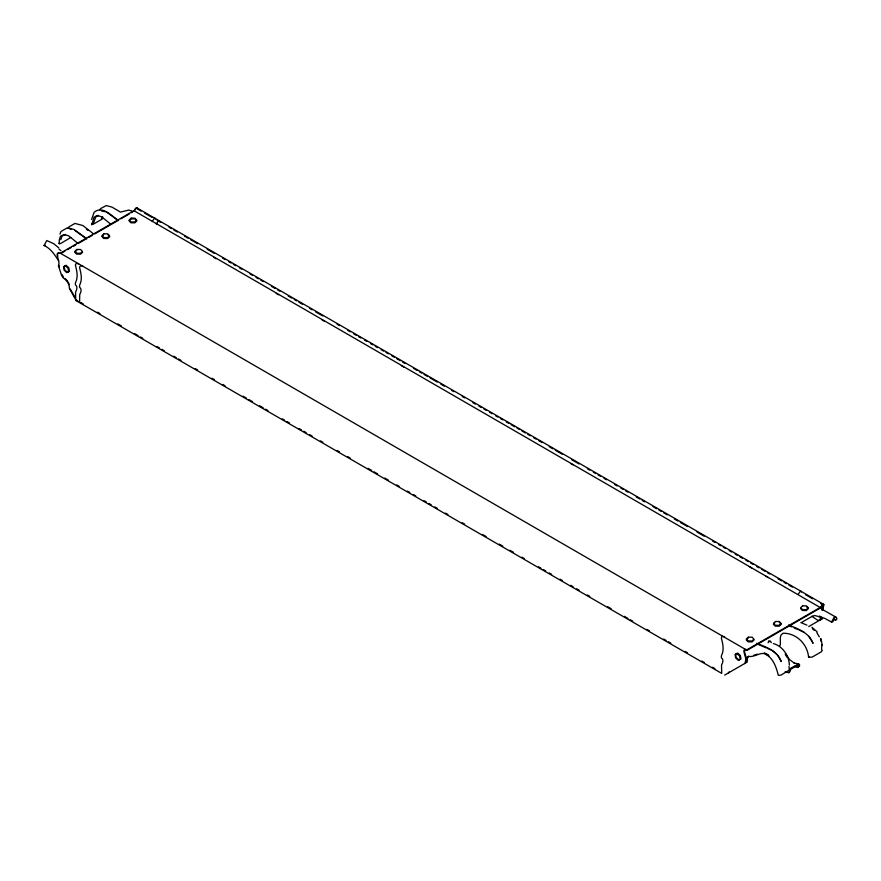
<?xml version="1.0" encoding="UTF-8"?>
<svg xmlns="http://www.w3.org/2000/svg" width="881" height="881" viewBox="0 0 881 881"><rect width="100%" height="100%" fill="white"/><g stroke="black" fill="none" stroke-linecap="round" stroke-linejoin="round"><path stroke-width="1.32" d="M821.742 644.848L821.621 649.782L822.325 650.376L821.257 651.841L812.194 657.083L808.604 657.292C807.536 644.165 796.369 633.01 783.088 633.23L781.128 634.915L780.335 637.381L780.335 644.683L779.564 646.158M745.755 663.085L746.13 658.481L748.299 656.422C753.806 657.391 758.332 653.25 763.618 653.405C772.846 656.653 776.128 666.73 778.33 675.342L780.984 675.121L789.31 670.089L788.969 666.432M747.154 662.281L747.529 657.678L748.751 656.257M820.486 616.645L820.211 620.103L817.799 620.312L811.853 616.293M821.599 619.299L821.786 616.997M91.602 219.413L94.08 212.343C102.625 204.976 111.645 216.33 118.594 220.525M58.531 260.732C54.798 254.906 50.768 248.409 44.05 245.546L46.781 240.524L53.686 243.696L58.796 247.869M802.029 622.162L812.612 616.061L814.859 615.533L824.616 618.297L831.554 622.041L834.219 617.063L836.355 617.394L836.95 618.925L835.64 620.224L833.734 619.123M768.133 642.789L768.474 641.665L770.423 641.093L771.293 642.601M60.811 239.709L62.033 236.02L65.623 234.445M59.974 234.126L60.987 231.494L66.802 228.135L68.575 228.069L74.081 229.545L86.878 238.817M102.692 216.814L101.711 219.336L93.045 224.336L95.721 217.023L98.551 215.393M822.072 610.467L823.361 605.247L820.828 603.529M822.568 610.39L823.889 604.95A1.476 0.848 -60 0 0 822.843 604.344L820.696 607.196L747.066 649.704L744.919 649.341A1.476 0.848 -60 0 0 743.872 651.147C744.214 654.891 746.791 657.898 745.26 662.204A2.951 1.707 60 0 1 744.654 663.547M729.182 671.884L728.389 672.941M134.452 210.823L135.355 208.984A1.674 0.969 -60 0 1 136.081 208.456M157.314 223.146L156.411 224.27M99.707 210.052L100.61 208.577L106.282 205.581L111.986 207.112L120.466 212.079L128.725 210.096L131.765 210.911M67.925 228.355L68.971 226.88L74.951 223.433L82.836 225.514L92.923 233.366M808.604 657.292L809.165 656.675M789.42 672.445L790.984 669.086L798.12 664.968L798.935 665.441L797.955 667.523L794.354 666.421M76.768 250.193L74.731 252.131L76.625 254.124L80.556 254.169L82.594 252.23M103.22 235.172L101.866 236.471L103.76 238.465L107.702 238.509L109.729 236.56L107.834 234.566M748.277 637.888L746.24 639.826L748.134 641.82L752.066 641.864L754.103 639.925M774.729 622.867L773.375 624.166L775.269 626.149L779.211 626.193L781.249 624.255L779.344 622.261M152.237 221.263L154.384 218.411A1.476 0.848 -60 0 1 155.43 219.017M156.411 223.675L158.558 220.823A1.476 0.848 -60 0 1 159.604 221.428M798.219 594.212L800.366 591.371A1.476 0.848 -60 0 1 801.413 591.977M724.656 675.099L745.172 663.25A2.951 1.707 60 0 0 745.789 661.895C747.749 657.38 744.115 654.242 744.555 650.288A1.674 0.969 -60 0 1 745.645 649.627L747.066 650.31L820.696 607.791L822.116 605.478A1.674 0.969 -60 0 1 823.195 604.895M77.991 301.247L75.898 300.047L69.456 288.572A10.605 8.656 60 0 0 63.388 278.044A9.162 7.477 60 0 1 61.163 274.189L59.115 267.758A2.951 1.707 60 0 1 58.498 265.699C60.04 261.404 57.452 258.397 57.111 254.653A1.476 0.848 -60 0 1 58.157 252.836L60.304 253.21L133.934 210.691L136.081 207.85A1.476 0.848 -60 0 1 137.128 208.456M61.494 253.122L65.051 251.063M67.43 249.697L70.998 247.638M73.365 246.273L75.744 244.896M78.123 243.53L86.437 238.729M88.805 237.352L92.373 235.293M94.741 233.928L118.495 220.217M120.873 218.84L129.188 214.039M131.566 212.673L133.934 210.691L820.696 607.791M808.714 626.567L821.885 618.958A2.951 1.707 60 0 0 822.502 617.603M70.766 237.518L60.448 243.608L58.675 243.343M753.762 655.222L757.319 654.165M78.607 263.771L76.46 263.408A1.476 0.848 -60 0 0 75.414 265.214C76.779 270.632 78.398 276.909 75.557 282.504A4.669 2.698 -60 0 0 75.557 285.07A5.804 3.348 -60 0 1 75.557 292.085L75.722 300.443L721.704 673.392L721.539 665.045A5.804 3.348 -60 0 0 721.539 658.019A4.669 2.698 -60 0 1 721.539 655.453C724.38 649.859 722.761 643.593 721.396 638.174A1.476 0.848 -60 0 1 722.442 636.357L724.589 636.732M82.781 266.183L80.634 265.82A1.476 0.848 -60 0 0 79.587 267.626C80.953 273.044 82.561 279.321 79.731 284.915A4.669 2.698 -60 0 0 79.731 287.481A5.804 3.348 -60 0 1 79.731 294.496L79.587 302.172L80.634 302.778M797.492 667.181L799.452 666.245L799.618 664.825L798.66 663.911L790.731 668.227L788.726 672.842L785.136 671.751M44.05 245.546L45.36 245.336M831.554 622.041L832.864 621.832L834.296 618.605L835.64 620.224M75.722 300.443L76.46 300.366M102.791 210.691L101.568 210.768L105.39 211.792M69.896 229.082L71.13 229.016M101.502 218.488L102.67 218.565M798.66 663.911L794.1 663.063L794.651 663.393L789.607 659.605L785.577 653.933M800.84 622.559L806.919 625.136M799.067 630.069L804.034 632.184M767.351 648.372L772.34 650.497L777.438 655.024L781.293 661.587C777.46 650.828 766.371 647.128 756.746 643.317M788.462 625.014C798.186 628.737 809.033 632.712 813.075 643.339L808.901 636.324M789.365 625.906L791.788 626.953M794.21 627.988L797.856 629.552M758.849 644.727L766.14 647.854M819.352 616.061L820.519 616.557M773.364 643.526C782.724 646.291 788.913 655.508 789.398 665.056M764.587 653.096L768.21 654.693M821.202 608.793L836.355 617.394M136.61 207.707L823.746 604.421M136.445 208.39L141.169 211.132M144.715 213.18L151.818 217.277M157.126 220.338L160.705 222.397M169.042 227.221L171.432 228.597M173.81 229.974L177.389 232.033M184.536 236.163L188.116 238.233M190.494 239.61L197.652 243.729M207.178 249.235L214.336 253.365M222.673 258.188L225.062 259.565M228.642 261.624L231.02 263.001M233.399 264.377L235.789 265.754M239.368 267.813L241.746 269.19M250.094 274.013L252.473 275.39M256.052 277.449L258.43 278.825M260.82 280.202L263.199 281.579M271.546 286.391L275.114 288.461M277.504 289.838L279.883 291.215M288.23 296.027L291.809 298.097M294.188 299.474L296.567 300.85M298.956 302.227L302.535 304.286M309.683 308.416L312.061 309.793M315.64 311.852L322.787 315.982M337.093 324.241L339.482 325.618M347.819 330.43L350.209 331.807M353.777 333.877L356.166 335.254M358.545 336.63L360.935 338.007M364.503 340.066L366.892 341.443M370.472 343.513L372.85 344.889M375.229 346.266L377.619 347.643M381.198 349.702L383.576 351.079M385.955 352.455L388.345 353.832M391.924 355.891L394.303 357.268M396.692 358.644L400.26 360.714M402.65 362.091L405.029 363.468M413.376 368.28L416.944 370.35M419.334 371.716L421.713 373.092M424.102 374.469L427.67 376.539M430.06 377.916L437.207 382.046M440.786 384.105L444.365 386.175M451.513 390.305L453.891 391.682M462.239 396.494L464.617 397.871M472.965 402.683L475.344 404.06M478.923 406.13L481.312 407.507M483.691 408.883L486.081 410.26M489.649 412.319L492.039 413.696M495.607 415.755L497.996 417.131M500.375 418.508L502.765 419.885M506.333 421.955L508.722 423.332M511.101 424.708L514.68 426.767M517.059 428.144L519.449 429.521M521.827 430.897L525.406 432.967M527.785 434.344L530.175 435.721M533.754 437.78L536.133 439.156M538.522 440.533L542.09 442.592M549.248 446.722L552.816 448.792M555.206 450.169L562.353 454.299M571.89 459.794L579.037 463.924M587.385 468.747L589.763 470.124M593.342 472.183L595.721 473.56M598.111 474.936L600.49 476.313M604.069 478.383L606.447 479.76M614.795 484.572L617.174 485.949M620.753 488.008L623.142 489.384M625.521 490.761L627.911 492.138M636.247 496.961L639.826 499.02M642.205 500.397L644.595 501.774M652.931 506.586L656.51 508.656M658.889 510.033L661.279 511.409M663.657 512.786L667.236 514.845M674.383 518.975L677.963 521.045M680.352 522.422L687.499 526.541M697.036 532.047L704.183 536.177M712.531 541L714.909 542.377M718.489 544.436L720.867 545.813M723.257 547.189L725.636 548.566M729.215 550.625L731.593 552.002M735.172 554.072L737.551 555.448M739.941 556.825L742.32 558.202M745.899 560.261L748.277 561.638M750.667 563.014L753.046 564.391M756.625 566.461L759.004 567.827M761.393 569.203L764.972 571.273M767.351 572.65L769.741 574.027M778.077 578.839L781.656 580.909M784.035 582.286L786.425 583.663M788.803 585.039L792.382 587.098M805.454 594.642L812.557 598.75M213.687 257.34L216.065 258.717M276.194 293.428L278.572 294.805M321.994 319.869L324.373 321.246M401.34 365.681L403.718 367.058M570.745 463.494L573.135 464.86M749.279 566.56L751.658 567.937M766.041 576.24L768.43 577.617M764.323 653.184L769.014 655.893M60.304 253.21L747.066 650.31M80.854 302.557L83.243 303.934M97.538 312.182L99.927 313.559M117.801 323.889L121.38 325.948M134.485 333.514L138.064 335.584M140.453 336.96L142.832 338.337M157.137 346.596L159.516 347.973M161.906 349.35L164.284 350.715M173.821 356.221L176.2 357.598M178.59 358.974L180.968 360.351M195.274 368.61L197.652 369.987M211.958 378.246L214.347 379.623M222.684 384.435L225.073 385.812M242.947 396.131L246.526 398.201M248.905 399.578L252.484 401.637M259.631 405.767L263.21 407.837M265.588 409.213L267.978 410.59M282.283 418.838L284.662 420.215M287.041 421.592L289.431 422.968M298.967 428.474L301.346 429.851M303.736 431.227L306.114 432.604M309.694 434.674L312.072 436.051M320.42 440.863L322.798 442.24M337.104 450.499L339.482 451.876M347.83 456.688L350.22 458.065M368.093 468.384L371.672 470.454M374.051 471.831L377.63 473.89M384.777 478.02L388.356 480.09M396.692 484.902L399.082 486.279M407.418 491.091L409.808 492.468M413.387 494.538L415.766 495.915M424.113 500.727L426.492 502.104M428.871 503.48L431.261 504.857M434.84 506.916L437.218 508.293M445.566 513.116L447.944 514.493M462.25 522.752L464.628 524.118M482.513 534.448L486.081 536.507M499.197 544.084L502.776 546.143M509.923 550.273L513.502 552.332M521.838 557.155L524.228 558.532M538.522 566.791L540.912 568.157M543.291 569.533L545.68 570.91M549.248 572.98L551.638 574.357M559.975 579.169L562.364 580.546M570.701 585.369L573.091 586.746M576.67 588.805L579.048 590.182M587.396 594.994L589.774 596.371M607.659 606.701L611.227 608.76M624.343 616.326L627.911 618.396M630.3 619.772L632.679 621.149M646.984 629.408L649.363 630.785M663.668 639.033L666.058 640.41M668.437 641.786L670.826 643.163M685.121 651.422L687.51 652.799M701.805 661.058L704.194 662.435M712.531 667.247L714.92 668.624M59.049 253.232L58.884 253.133A1.674 0.969 -60 0 0 58.598 253.188M118.12 220.459L106.667 212.134M85.325 237.969L74.973 230.448M86.36 229.159L88.188 230.503M58.994 249.103L60.91 250.678M811.963 627.294L817.161 631.897M812.37 628.704L814.187 630.322M65.194 278.759L67.463 281.017M110.621 224.082L101.59 216.748L97.009 215.515L94.025 217.244L91.712 224.897L91.69 223.829M77.891 243.321L68.63 235.789L64.082 234.566L60.459 236.24L59.258 240.161L59.379 243.938M736.296 657.611L738.972 660.045L740.976 658.977L740.315 655.475L737.639 653.041L735.635 654.109L736.076 656.444M768.816 640.795L769.906 641.797M806.478 606.591L808.384 608.584L806.346 610.533L802.404 610.489L800.51 608.496M76.416 299.738L76.944 300.289M63.575 277.328L61.868 274.387M816.918 632.745L819.33 636.875M67.947 281.865L69.302 284.53M70.227 289.012L74.566 296.523M785.18 653.988L786.975 657.259M57.706 256.327L57.639 254.345M820.541 638.934L821.026 641.302M821.026 638.714L822.292 645.564M59.302 266.767A2.951 1.707 60 0 1 59.027 265.401M821.973 617.911A2.951 1.707 60 0 1 821.367 619.266M76.845 249.466L74.885 251.338L76.713 253.243L80.479 253.288L82.44 251.426L80.612 249.51L76.845 249.466M103.98 233.806L102.02 235.668L103.848 237.573L107.614 237.617L109.574 235.756L107.746 233.85L103.98 233.806M131.115 218.136L129.166 219.997L130.983 221.913L134.76 221.957L136.709 220.085L134.892 218.18L131.115 218.136M131.038 218.862L129 220.801L130.895 222.794L134.837 222.838L136.874 220.889L134.969 218.906L131.038 218.862M748.354 637.161L746.394 639.022L748.222 640.939L751.989 640.983L753.949 639.11L752.121 637.205L748.354 637.161M775.489 621.49L773.529 623.363L775.357 625.268L779.134 625.312L781.084 623.451L779.267 621.534L775.489 621.49M802.624 605.831L800.675 607.692L802.492 609.597L806.269 609.641L808.218 607.78L806.401 605.875L802.624 605.831M66.13 265.346L64.126 266.414L64.787 269.916L67.463 272.35L69.467 271.282L68.806 267.78L66.13 265.346M65.458 265.886L63.531 266.91L64.17 270.28L66.736 272.614L68.663 271.59L68.024 268.231L65.458 265.886M736.968 653.581L735.04 654.605L735.679 657.964L738.245 660.31L740.172 659.285L739.533 655.916L736.968 653.581"/></g></svg>
